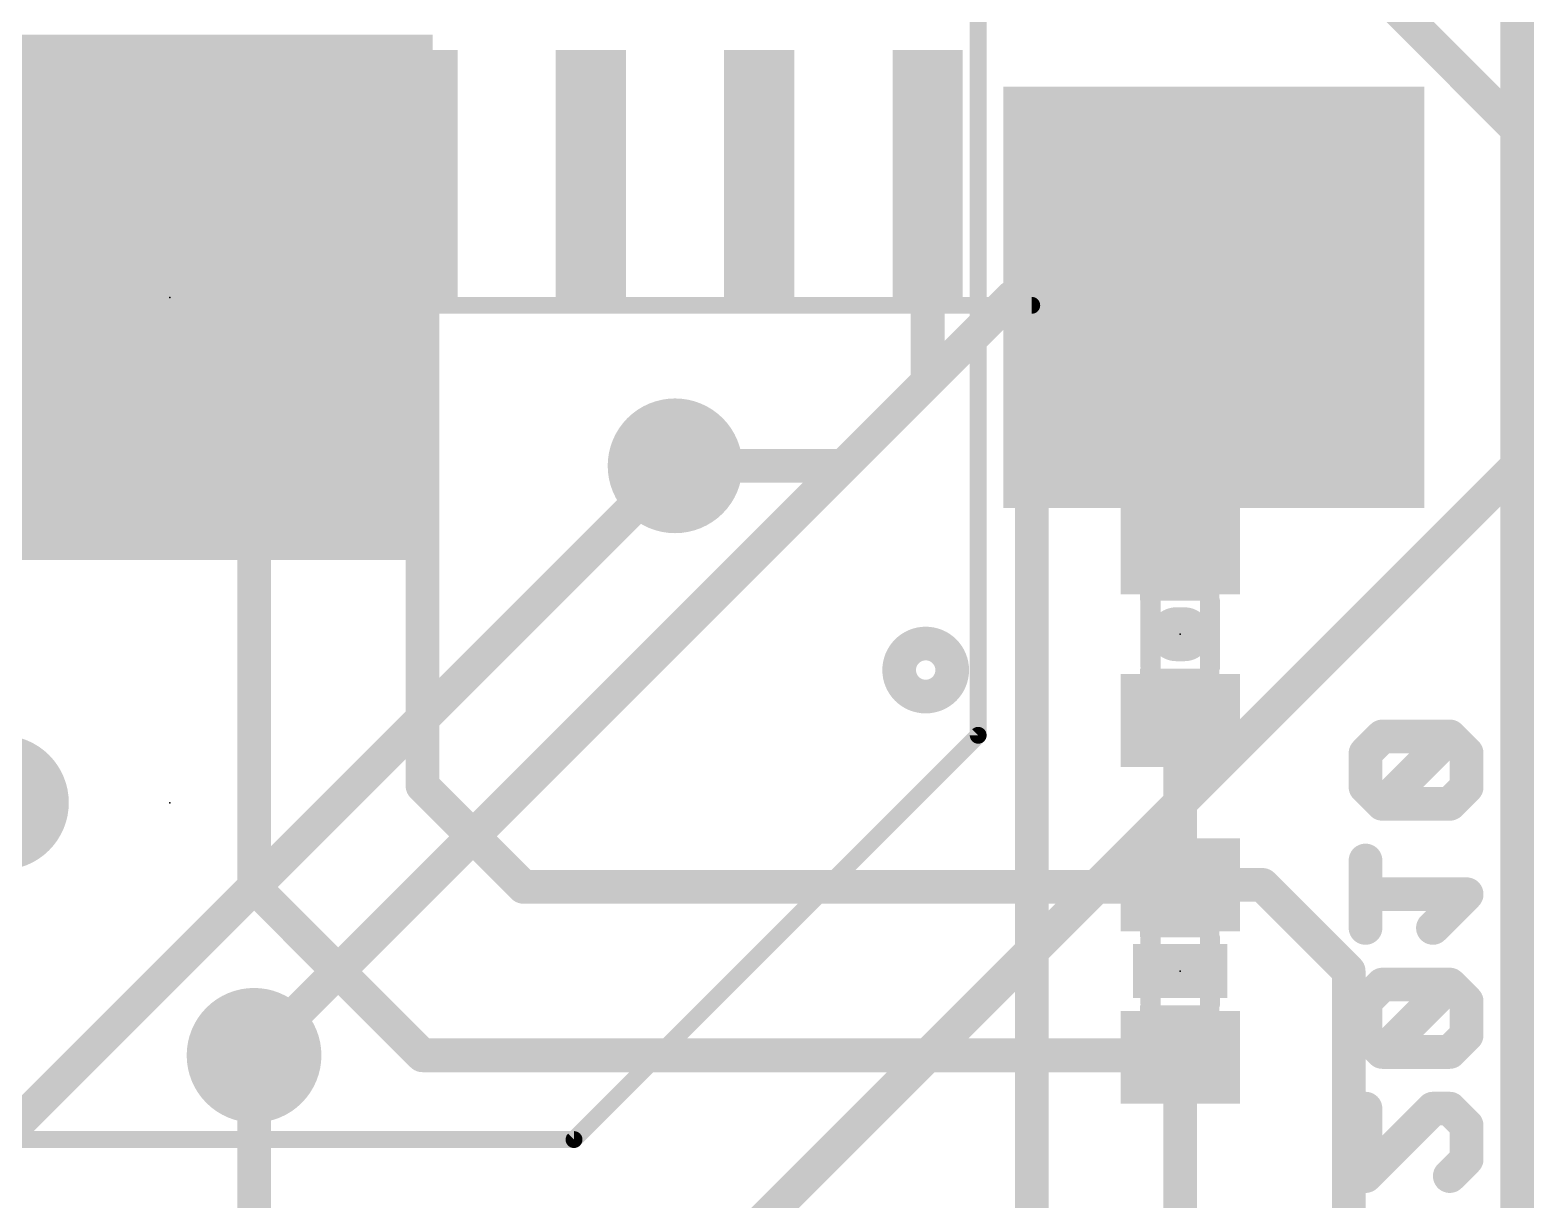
# Model space of a CAD drawing. Extents: x -17.8 to 20.4, y -8.9 to 20.4.
# Drawn here: x 9.11 to 20.45, y 7.16 to 15.99 of the extents above; entities that cross this region are included whole.
import ezdxf

# ---------------------------------------------------------------- set-up
doc = ezdxf.new("R2010")
doc.units = 0
for name, color, linetype in [('1', 12, 'CONTINUOUS'), ('16', 132, 'CONTINUOUS'), ('18', 110, 'CONTINUOUS'), ('20', 53, 'CONTINUOUS'), ('21', 41, 'CONTINUOUS'), ('22', 40, 'CONTINUOUS'), ('23', 53, 'CONTINUOUS'), ('24', 53, 'CONTINUOUS'), ('49', 253, 'CONTINUOUS'), ('51', 53, 'CONTINUOUS')]:
    doc.layers.add(name, color=color, linetype=linetype)

# ---------------------------------------------------------------- blocks, each defined once
blk = doc.blocks.new('RECT')
blk.add_solid([(-0.5, -0.5), (0.5, -0.5), (-0.5, 0.5), (0.5, 0.5)])
blk = doc.blocks.new('ROUNDV')
at = {"const_width": 0.5}
blk.add_lwpolyline([(0, -0.25, 1), (0, 0.25, 1), (0, -0.25)], format="xyb", dxfattribs=at)

msp = doc.modelspace()

# ---------------------------------------------------------------- linework, layer by layer
at = {"layer": '1', "const_width": 0.254}
for points in [[(20.32, 20.32), (20.32, 0)], [(10.795, 9.525), (10.795, 14.845)], [(12.065, 10.287), (12.065, 14.845)], [(15.875, 13.335), (15.875, 14.845)], [(15.24, 12.7), (15.875, 13.335)], [(13.97, 12.7), (15.24, 12.7)], [(17.78, 9.54), (17.78, 10.78)], [(12.827, 9.525), (12.065, 10.287)], [(12.065, 8.255), (10.795, 9.525)], [(17.765, 9.525), (12.827, 9.525)], [(17.78, 9.54), (17.765, 9.525)], [(18.4, 9.54), (17.78, 9.54)], [(19.05, 8.89), (18.4, 9.54)], [(19.05, 5.08), (19.05, 8.89)], [(10.795, 5.475), (10.795, 8.255)], [(17.765, 8.255), (12.065, 8.255)], [(17.78, 8.24), (17.765, 8.255)], [(17.78, 5.08), (17.78, 8.24)]]:
    msp.add_lwpolyline(points, dxfattribs=at)
at = {"layer": '1', "const_width": 0.127}
for points in [[(10.8585, 14.845, 1), (10.7315, 14.845)], [(12.1285, 14.845, 1), (12.0015, 14.845)], [(15.9385, 14.845, 1), (15.8115, 14.845)], [(15.8115, 13.335, 1), (15.9385, 13.335)], [(15.9199, 13.2901, 1), (15.8301, 13.3799)], [(13.97, 12.7635, 1), (13.97, 12.6365)], [(15.24, 12.6365, 1), (15.24, 12.7635)], [(15.1951, 12.7449, 1), (15.2849, 12.6551)], [(17.8435, 10.78, 1), (17.7165, 10.78)], [(12.1099, 10.3319, 1), (12.0201, 10.2421)], [(12.0015, 10.287, 1), (12.1285, 10.287)], [(10.8399, 9.5699, 1), (10.7501, 9.4801)], [(12.827, 9.5885, 1), (12.827, 9.4615)], [(17.78, 9.6035, 1), (17.78, 9.4765)], [(17.8249, 9.4951, 1), (17.7351, 9.5849)], [(17.765, 9.4615, 1), (17.765, 9.5885)], [(18.4449, 9.5849, 1), (18.3551, 9.4951)], [(18.4, 9.4765, 1), (18.4, 9.6035)], [(10.7315, 9.525, 1), (10.8585, 9.525)], [(12.7821, 9.4801, 1), (12.8719, 9.5699)], [(17.7201, 9.5699, 1), (17.8099, 9.4801)], [(17.7165, 9.54, 1), (17.8435, 9.54)], [(19.1135, 8.89, 1), (18.9865, 8.89)], [(19.0051, 8.8451, 1), (19.0949, 8.9349)], [(10.8585, 8.255, 1), (10.7315, 8.255)], [(12.065, 8.3185, 1), (12.065, 8.1915)], [(12.0201, 8.2101, 1), (12.1099, 8.2999)], [(17.8099, 8.2999, 1), (17.7201, 8.2101)], [(17.8435, 8.24, 1), (17.7165, 8.24)], [(17.7351, 8.1951, 1), (17.8249, 8.2849)], [(17.765, 8.1915, 1), (17.765, 8.3185)]]:
    msp.add_lwpolyline(points, format="xyb", dxfattribs=at)
at = {"layer": '16', "const_width": 0.254}
for points in [[(20.32, 0), (20.32, 20.32)], [(10.795, 8.255), (16.51, 13.97)], [(18.034, 13.97), (16.51, 13.97)], [(2.54, 1.27), (13.97, 12.7)], [(19.3041, 10.6596), (19.177, 10.5325)], [(19.8125, 10.6596), (19.3041, 10.6596)], [(19.3041, 10.1512), (19.8125, 10.6596)], [(19.9397, 10.5325), (19.8125, 10.6596)], [(19.177, 10.5325), (19.177, 10.2783)], [(19.9397, 10.2783), (19.9397, 10.5325)], [(19.177, 10.2783), (19.3041, 10.1512)], [(19.8125, 10.1512), (19.9397, 10.2783)], [(19.3041, 10.1512), (19.8125, 10.1512)], [(19.177, 9.2156), (19.177, 9.7241)], [(19.9397, 9.4698), (19.177, 9.4698)], [(19.6854, 9.2156), (19.9397, 9.4698)], [(19.3041, 8.7885), (19.177, 8.6614)], [(19.8125, 8.7885), (19.3041, 8.7885)], [(19.3041, 8.2801), (19.8125, 8.7885)], [(19.9397, 8.6614), (19.8125, 8.7885)], [(19.177, 8.6614), (19.177, 8.4072)], [(19.9397, 8.4072), (19.9397, 8.6614)], [(19.177, 8.4072), (19.3041, 8.2801)], [(19.8125, 8.2801), (19.9397, 8.4072)], [(19.3041, 8.2801), (19.8125, 8.2801)], [(19.177, 7.853), (19.177, 7.3446)], [(19.177, 7.3446), (19.6854, 7.853)], [(19.6854, 7.853), (19.8125, 7.853)], [(19.8125, 7.853), (19.9397, 7.7259)], [(19.9397, 7.7259), (19.9397, 7.4717)], [(19.9397, 7.4717), (19.8125, 7.3446)]]:
    msp.add_lwpolyline(points, dxfattribs=at)
at = {"layer": '16', "const_width": 0.127}
for points in [[(16.51, 14.0335, 1), (16.51, 13.9065)], [(16.5549, 13.9251, 1), (16.4651, 14.0149)], [(18.034, 13.9065, 1), (18.034, 14.0335)], [(14.0149, 12.6551, 1), (13.9251, 12.7449)], [(19.3041, 10.7231, 1), (19.3041, 10.5961)], [(19.349, 10.6147, 1), (19.2592, 10.7045)], [(19.8574, 10.7045, 1), (19.7676, 10.6147)], [(19.8574, 10.6147, 1), (19.7676, 10.7045)], [(19.8125, 10.5961, 1), (19.8125, 10.7231)], [(19.2405, 10.5325, 1), (19.1135, 10.5325)], [(19.1321, 10.5774, 1), (19.2219, 10.4876)], [(20.0032, 10.5325, 1), (19.8761, 10.5325)], [(19.8947, 10.4876, 1), (19.9846, 10.5774)], [(19.2219, 10.3232, 1), (19.1321, 10.2334)], [(19.1135, 10.2783, 1), (19.2405, 10.2783)], [(19.8761, 10.2783, 1), (20.0032, 10.2783)], [(19.9846, 10.2334, 1), (19.8947, 10.3232)], [(19.3041, 10.2147, 1), (19.3041, 10.0877)], [(19.2592, 10.1961, 1), (19.349, 10.1062)], [(19.2592, 10.1062, 1), (19.349, 10.1961)], [(19.7676, 10.1961, 1), (19.8574, 10.1062)], [(19.8125, 10.0877, 1), (19.8125, 10.2147)], [(19.2405, 9.7241, 1), (19.1135, 9.7241)], [(19.177, 9.5333, 1), (19.177, 9.4063)], [(19.9846, 9.4249, 1), (19.8947, 9.5147)], [(19.9397, 9.4063, 1), (19.9397, 9.5333)], [(19.6405, 9.2605, 1), (19.7303, 9.1707)], [(19.1135, 9.2156, 1), (19.2405, 9.2156)], [(19.3041, 8.852, 1), (19.3041, 8.725)], [(19.349, 8.7436, 1), (19.2592, 8.8334)], [(19.8574, 8.8334, 1), (19.7676, 8.7436)], [(19.8574, 8.7436, 1), (19.7676, 8.8334)], [(19.8125, 8.725, 1), (19.8125, 8.852)], [(19.2405, 8.6614, 1), (19.1135, 8.6614)], [(19.1321, 8.7063, 1), (19.2219, 8.6165)], [(20.0032, 8.6614, 1), (19.8761, 8.6614)], [(19.8947, 8.6165, 1), (19.9846, 8.7063)], [(19.2219, 8.4521, 1), (19.1321, 8.3623)], [(19.9846, 8.3623, 1), (19.8947, 8.4521)], [(19.1135, 8.4072, 1), (19.2405, 8.4072)], [(19.3041, 8.3436, 1), (19.3041, 8.2166)], [(19.8125, 8.2166, 1), (19.8125, 8.3436)], [(19.8761, 8.4072, 1), (20.0032, 8.4072)], [(10.7501, 8.2999, 1), (10.8399, 8.2101)], [(19.2592, 8.325, 1), (19.349, 8.2352)], [(19.2592, 8.2352, 1), (19.349, 8.325)], [(19.7676, 8.325, 1), (19.8574, 8.2352)], [(19.2405, 7.853, 1), (19.1135, 7.853)], [(19.6854, 7.9165, 1), (19.6854, 7.7895)], [(19.7303, 7.8081, 1), (19.6405, 7.8979)], [(19.8574, 7.8979, 1), (19.7676, 7.8081)], [(19.8125, 7.7895, 1), (19.8125, 7.9165)], [(20.0032, 7.7259, 1), (19.8761, 7.7259)], [(19.8947, 7.681, 1), (19.9846, 7.7708)], [(19.9846, 7.4268, 1), (19.8947, 7.5166)], [(19.8761, 7.4717, 1), (20.0032, 7.4717)], [(19.1321, 7.3895, 1), (19.2219, 7.2997)], [(19.1135, 7.3446, 1), (19.2405, 7.3446)], [(19.7676, 7.3895, 1), (19.8574, 7.2997)]]:
    msp.add_lwpolyline(points, format="xyb", dxfattribs=at)
at = {"layer": '20', "const_width": 0.2032}
msp.add_lwpolyline([(20.32, 0), (20.32, 20.32)], dxfattribs=at)
at = {"layer": '21'}
for points, const_width in [([(16.66, 6.41), (16.66, 13.91)], 0.254), ([(17.8105, 11.43), (17.7495, 11.43)], 0.4064)]:
    msp.add_lwpolyline(points, dxfattribs=dict(at, const_width=const_width))
for points, const_width in [([(16.7235, 13.91, 1), (16.5965, 13.91)], 0.127), ([(17.7495, 11.5316, 1), (17.7495, 11.3284)], 0.2032), ([(17.8105, 11.3284, 1), (17.8105, 11.5316)], 0.2032), ([(15.86, 10.96, 1), (15.86, 11.36, 1), (15.86, 10.96)], 0.254)]:
    msp.add_lwpolyline(points, format="xyb", dxfattribs=dict(at, const_width=const_width))
at = {"layer": '22', "const_width": 0.127}
for points in [[(16.256, 10.668), (16.256, 18.288)], [(13.208, 7.62), (16.256, 10.668)], [(7.112, 7.62), (13.208, 7.62)]]:
    msp.add_lwpolyline(points, dxfattribs=at)
at = {"layer": '22', "const_width": 0.0635}
for points in [[(16.2243, 10.668, 1), (16.2877, 10.668)], [(16.2785, 10.6455, 1), (16.2335, 10.6905)], [(13.1855, 7.6425, 1), (13.2305, 7.5975)], [(13.208, 7.5883, 1), (13.208, 7.6517)]]:
    msp.add_lwpolyline(points, format="xyb", dxfattribs=at)
at = {"layer": '23'}
for p in [(17.78, 11.43), (10.16, 10.16), (17.78, 8.89)]:
    msp.add_point(p, dxfattribs=at)
at = {"layer": '24'}
msp.add_point((10.16, 13.97), dxfattribs=at)
at = {"layer": '49', "const_width": 0.254}
for points in [[(20.32, 15.24), (15.24, 20.32)], [(20.32, 12.7), (20.32, 15.24)], [(13.97, 6.35), (20.32, 12.7)]]:
    msp.add_lwpolyline(points, dxfattribs=at)
at = {"layer": '49', "const_width": 0.127}
for points in [[(20.3835, 15.24, 1), (20.2565, 15.24)], [(20.2751, 15.1951, 1), (20.3649, 15.2849)], [(20.3649, 12.6551, 1), (20.2751, 12.7449)], [(20.2565, 12.7, 1), (20.3835, 12.7)]]:
    msp.add_lwpolyline(points, format="xyb", dxfattribs=at)
at = {"layer": '51'}
for points, const_width in [([(3.66, 13.91), (16.66, 13.91)], 0.127), ([(17.556, 11.185), (17.556, 11.675)], 0.1524), ([(18.004, 11.675), (18.004, 11.185)], 0.1524), ([(17.556, 8.645), (17.556, 9.135)], 0.1524), ([(18.004, 9.135), (18.004, 8.645)], 0.1524)]:
    msp.add_lwpolyline(points, dxfattribs=dict(at, const_width=const_width))
for points, const_width in [([(16.66, 13.8782, 1), (16.66, 13.9418)], 0.0635), ([(17.5941, 11.675, 1), (17.5179, 11.675)], 0.0762), ([(18.0421, 11.675, 1), (17.9659, 11.675)], 0.0762), ([(17.5179, 11.185, 1), (17.5941, 11.185)], 0.0762), ([(17.9659, 11.185, 1), (18.0421, 11.185)], 0.0762), ([(17.5941, 9.135, 1), (17.5179, 9.135)], 0.0762), ([(18.0421, 9.135, 1), (17.9659, 9.135)], 0.0762), ([(17.5179, 8.645, 1), (17.5941, 8.645)], 0.0762), ([(17.9659, 8.645, 1), (18.0421, 8.645)], 0.0762)]:
    msp.add_lwpolyline(points, format="xyb", dxfattribs=dict(at, const_width=const_width))

# ---------------------------------------------------------------- block references
at = {"layer": '1', "xscale": 0.53, "yscale": 1.98}
for p in [(9.525, 14.845), (10.795, 14.845), (12.065, 14.845), (13.335, 14.845), (14.605, 14.845), (15.875, 14.845)]:
    msp.add_blockref('RECT', p, dxfattribs=at)
at = {"layer": '1', "xscale": 0.7, "yscale": 0.9, "rotation": 270}
for p in [(17.78, 12.08), (17.78, 10.78), (17.78, 9.54), (17.78, 8.24)]:
    msp.add_blockref('RECT', p, dxfattribs=at)
at = {"layer": '16', "rotation": 180}
for p, xscale, yscale in [((10.16, 13.97), 3.9624, 3.9624), ((18.034, 13.97), 3.175, 3.175)]:
    msp.add_blockref('RECT', p, dxfattribs=dict(at, xscale=xscale, yscale=yscale))
at = {"layer": '18', "xscale": 1.016, "yscale": 1.016}
for p in [(13.97, 12.7), (13.97, 12.7), (8.89, 10.16), (8.89, 10.16), (10.795, 8.255), (10.795, 8.255)]:
    msp.add_blockref('ROUNDV', p, dxfattribs=at)
at = {"layer": '21', "xscale": 0.4064, "yscale": 0.7112, "rotation": 270}
msp.add_blockref('RECT', (17.78, 8.89), dxfattribs=at)
at = {"layer": '51', "xscale": 0.3, "yscale": 0.5999, "rotation": 270}
for p in [(17.7752, 11.834), (17.7752, 11.0212), (17.7752, 9.294), (17.7752, 8.4812)]:
    msp.add_blockref('RECT', p, dxfattribs=at)

doc.saveas('drawing.dxf')
